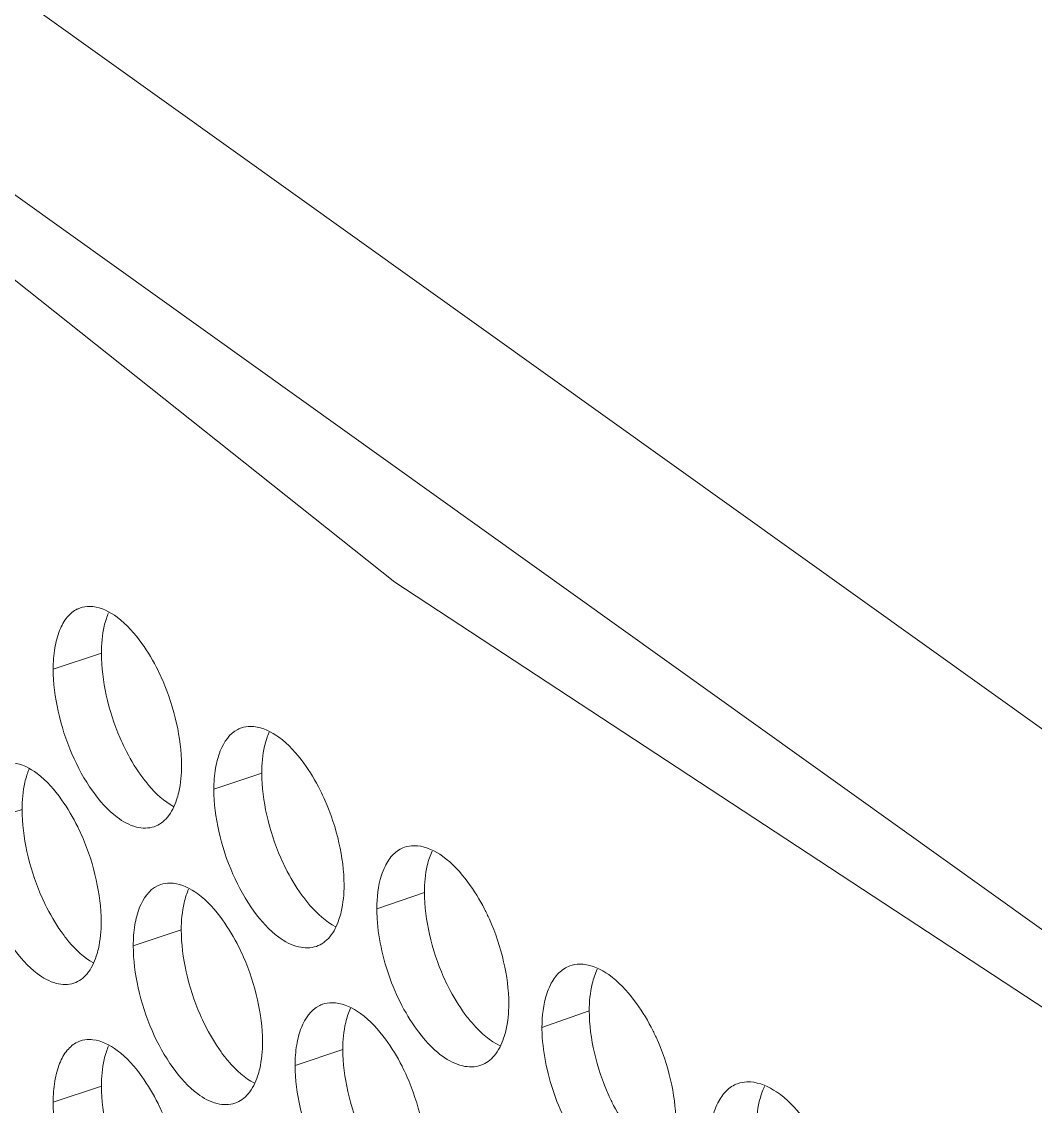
# Model space of a CAD drawing. Header units: millimetres. Extents: x 1177 to 4147, y 93 to 2194.
# Drawn here: x 2510.86 to 2529.28, y 1069.65 to 1089.37 of the extents above; entities that cross this region are included whole.
import ezdxf

# ---------------------------------------------------------------- set-up
doc = ezdxf.new("R2010")
doc.units = ezdxf.units.MM
doc.header["$LTSCALE"] = 0.1
doc.layers.get('0').update_dxf_attribs({"lineweight": 13})
doc.layers.add('标注', color=251, linetype='Continuous', lineweight=9)

# ---------------------------------------------------------------- blocks, each defined once
blk = doc.blocks.new('02')
for points in [[(4330.189, 1169.281), (4354.934, 1148.916), (4386.013, 1126.683), (4424.659, 1102.91)], [(4327.576, 1163.343), (4365.76, 1132.96), (4409.242, 1104.407)], [(4330.641, 1163.42), (4352.417, 1145.502), (4383.613, 1123.186), (4422.405, 1099.322)]]:
    blk.add_lwpolyline(points)
at = {"layer": '标注'}
for p, q in [((4358.144, 1131.114), (4356.893, 1130.701)), ((4362.307, 1127.998), (4361.064, 1127.579)), ((4356.084, 1127.055), (4354.829, 1126.644)), ((4366.53, 1124.901), (4365.294, 1124.476)), ((4360.218, 1123.929), (4358.971, 1123.512)), ((4370.81, 1121.825), (4369.582, 1121.394)), ((4364.411, 1120.822), (4363.172, 1120.4)), ((4358.144, 1119.864), (4356.893, 1119.451))]:
    blk.add_line(p, q, dxfattribs=at)
for centre, radius, start, end in [((4357.817, 1131.639), 0.689, 108.3587, 115.3644), ((4362.005, 1128.502), 0.708, 108.7111, 116.4326), ((4359.904, 1124.443), 0.699, 108.5345, 115.9025), ((4364.121, 1121.316), 0.718, 108.8885, 116.9547), ((4357.817, 1120.389), 0.689, 108.3587, 115.3644)]:
    blk.add_arc(centre, radius, start, end, dxfattribs=at)
for points, knots in [([(4357.918, 1132.325), (4357.89, 1132.328), (4357.784, 1132.334), (4357.675, 1132.318), (4357.6, 1132.293)], [0, 0, 0, 0, 0.258817, 1, 1, 1, 1]), ([(4359.192, 1131.369), (4359.011, 1131.621), (4358.656, 1132.037), (4358.148, 1132.301), (4357.918, 1132.325)], [0, 0, 0, 0, 0.572892, 1, 1, 1, 1]), ([(4357.522, 1132.262), (4357.42, 1132.213), (4357.225, 1132.049), (4357.034, 1131.688), (4356.916, 1131.226), (4356.893, 1130.884), (4356.893, 1130.701)], [0, 0, 0, 0, 0.192296, 0.418401, 0.687759, 1, 1, 1, 1]), ([(4358.272, 1132.012), (4358.25, 1131.947), (4358.17, 1131.654), (4358.144, 1131.349), (4358.144, 1131.114)], [0, 0, 0, 0, 0.226721, 1, 1, 1, 1]), ([(4359.735, 1130.403), (4359.697, 1130.491), (4359.541, 1130.826), (4359.352, 1131.147), (4359.192, 1131.369)], [0, 0, 0, 0, 0.259679, 1, 1, 1, 1]), ([(4358.144, 1131.114), (4358.144, 1130.748), (4358.244, 1129.993), (4358.474, 1129.269), (4358.629, 1128.911)], [0, 0, 0, 0, 0.484339, 1, 1, 1, 1]), ([(4356.893, 1130.701), (4356.893, 1130.335), (4356.993, 1129.579), (4357.336, 1128.501), (4357.852, 1127.559), (4358.306, 1127.037), (4358.554, 1126.851)], [0, 0, 0, 0, 0.255058, 0.526721, 0.783925, 1, 1, 1, 1]), ([(4360.225, 1128.201), (4360.225, 1128.567), (4360.123, 1129.322), (4359.891, 1130.046), (4359.735, 1130.403)], [0, 0, 0, 0, 0.484165, 1, 1, 1, 1]), ([(4362.104, 1129.207), (4362.076, 1129.21), (4361.966, 1129.216), (4361.855, 1129.199), (4361.778, 1129.173)], [0, 0, 0, 0, 0.258751, 1, 1, 1, 1]), ([(4363.396, 1128.258), (4363.212, 1128.51), (4362.851, 1128.924), (4362.336, 1129.185), (4362.104, 1129.207)], [0, 0, 0, 0, 0.571465, 1, 1, 1, 1]), ([(4358.629, 1128.911), (4358.667, 1128.823), (4358.821, 1128.487), (4359.009, 1128.167), (4359.168, 1127.944)], [0, 0, 0, 0, 0.259789, 1, 1, 1, 1]), ([(4361.689, 1129.136), (4361.473, 1129.029), (4361.227, 1128.659), (4361.089, 1128.101), (4361.064, 1127.76), (4361.064, 1127.579)], [0, 0, 0, 0, 0.41671, 0.687379, 1, 1, 1, 1]), ([(4362.437, 1128.896), (4362.415, 1128.831), (4362.334, 1128.538), (4362.307, 1128.233), (4362.307, 1127.998)], [0, 0, 0, 0, 0.227, 1, 1, 1, 1]), ([(4357.112, 1127.307), (4356.932, 1127.56), (4356.581, 1127.975), (4356.076, 1128.241), (4355.847, 1128.266)], [0, 0, 0, 0, 0.573616, 1, 1, 1, 1]), ([(4360.096, 1127.304), (4360.118, 1127.369), (4360.198, 1127.662), (4360.225, 1127.967), (4360.225, 1128.201)], [0, 0, 0, 0, 0.226935, 1, 1, 1, 1]), ([(4363.947, 1127.294), (4363.908, 1127.382), (4363.749, 1127.717), (4363.558, 1128.037), (4363.396, 1128.258)], [0, 0, 0, 0, 0.2595, 1, 1, 1, 1]), ([(4356.211, 1127.952), (4356.189, 1127.887), (4356.11, 1127.594), (4356.084, 1127.289), (4356.084, 1127.055)], [0, 0, 0, 0, 0.226582, 1, 1, 1, 1]), ([(4359.168, 1127.944), (4359.233, 1127.854), (4359.473, 1127.542), (4359.769, 1127.262), (4360.019, 1127.128)], [0, 0, 0, 0, 0.282708, 1, 1, 1, 1]), ([(4362.307, 1127.998), (4362.307, 1127.632), (4362.409, 1126.877), (4362.643, 1126.154), (4362.799, 1125.797)], [0, 0, 0, 0, 0.484262, 1, 1, 1, 1]), ([(4361.064, 1127.579), (4361.064, 1127.213), (4361.166, 1126.457), (4361.515, 1125.38), (4362.038, 1124.441), (4362.498, 1123.921), (4362.749, 1123.737)], [0, 0, 0, 0, 0.254669, 0.526003, 0.783257, 1, 1, 1, 1]), ([(4357.651, 1126.34), (4357.613, 1126.428), (4357.458, 1126.763), (4357.271, 1127.084), (4357.112, 1127.307)], [0, 0, 0, 0, 0.259768, 1, 1, 1, 1]), ([(4359.513, 1126.607), (4359.646, 1126.652), (4359.909, 1126.852), (4360.042, 1127.142), (4360.096, 1127.304)], [0, 0, 0, 0, 0.451001, 1, 1, 1, 1]), ([(4364.444, 1125.095), (4364.444, 1125.461), (4364.34, 1126.216), (4364.104, 1126.938), (4363.947, 1127.294)], [0, 0, 0, 0, 0.484088, 1, 1, 1, 1]), ([(4356.084, 1127.055), (4356.084, 1126.689), (4356.183, 1125.933), (4356.412, 1125.208), (4356.565, 1124.85)], [0, 0, 0, 0, 0.484378, 1, 1, 1, 1]), ([(4354.829, 1126.644), (4354.829, 1126.278), (4354.929, 1125.522), (4355.269, 1124.444), (4355.781, 1123.501), (4356.232, 1122.978), (4356.479, 1122.791)], [0, 0, 0, 0, 0.255252, 0.52708, 0.784259, 1, 1, 1, 1]), ([(4358.554, 1126.851), (4358.704, 1126.739), (4359.007, 1126.566), (4359.369, 1126.559), (4359.513, 1126.607)], [0, 0, 0, 0, 0.551276, 1, 1, 1, 1]), ([(4358.138, 1124.137), (4358.138, 1124.503), (4358.037, 1125.258), (4357.806, 1125.982), (4357.651, 1126.34)], [0, 0, 0, 0, 0.484204, 1, 1, 1, 1]), ([(4366.013, 1126.072), (4365.907, 1126.036), (4365.697, 1125.898), (4365.563, 1125.69), (4365.507, 1125.575)], [0, 0, 0, 0, 0.466707, 1, 1, 1, 1]), ([(4366.348, 1126.11), (4366.319, 1126.113), (4366.207, 1126.118), (4366.092, 1126.1), (4366.013, 1126.072)], [0, 0, 0, 0, 0.258691, 1, 1, 1, 1]), ([(4367.658, 1125.167), (4367.471, 1125.418), (4367.104, 1125.832), (4366.583, 1126.088), (4366.348, 1126.11)], [0, 0, 0, 0, 0.570063, 1, 1, 1, 1]), ([(4362.799, 1125.797), (4362.838, 1125.709), (4362.995, 1125.374), (4363.185, 1125.054), (4363.346, 1124.833)], [0, 0, 0, 0, 0.259611, 1, 1, 1, 1]), ([(4366.661, 1125.8), (4366.639, 1125.735), (4366.557, 1125.442), (4366.53, 1125.136), (4366.53, 1124.901)], [0, 0, 0, 0, 0.22728, 1, 1, 1, 1]), ([(4365.507, 1125.575), (4365.471, 1125.501), (4365.335, 1125.15), (4365.294, 1124.769), (4365.294, 1124.476)], [0, 0, 0, 0, 0.219714, 1, 1, 1, 1]), ([(4359.598, 1125.072), (4359.381, 1124.966), (4359.133, 1124.596), (4358.996, 1124.037), (4358.971, 1123.694), (4358.971, 1123.512)], [0, 0, 0, 0, 0.415426, 0.686428, 1, 1, 1, 1]), ([(4360.004, 1125.139), (4359.976, 1125.142), (4359.867, 1125.147), (4359.758, 1125.131), (4359.681, 1125.106)], [0, 0, 0, 0, 0.258783, 1, 1, 1, 1]), ([(4361.287, 1124.186), (4361.104, 1124.438), (4360.746, 1124.853), (4360.235, 1125.115), (4360.004, 1125.139)], [0, 0, 0, 0, 0.572175, 1, 1, 1, 1]), ([(4364.312, 1124.197), (4364.334, 1124.262), (4364.416, 1124.555), (4364.444, 1124.861), (4364.444, 1125.095)], [0, 0, 0, 0, 0.227216, 1, 1, 1, 1]), ([(4368.216, 1124.205), (4368.177, 1124.293), (4368.016, 1124.627), (4367.822, 1124.946), (4367.658, 1125.167)], [0, 0, 0, 0, 0.259321, 1, 1, 1, 1]), ([(4356.565, 1124.85), (4356.603, 1124.762), (4356.757, 1124.426), (4356.943, 1124.105), (4357.101, 1123.882)], [0, 0, 0, 0, 0.259878, 1, 1, 1, 1]), ([(4360.347, 1124.827), (4360.325, 1124.762), (4360.245, 1124.469), (4360.218, 1124.163), (4360.218, 1123.929)], [0, 0, 0, 0, 0.22686, 1, 1, 1, 1]), ([(4363.346, 1124.833), (4363.413, 1124.74), (4363.663, 1124.424), (4363.971, 1124.141), (4364.229, 1124.01)], [0, 0, 0, 0, 0.283164, 1, 1, 1, 1]), ([(4366.53, 1124.901), (4366.53, 1124.536), (4366.633, 1123.78), (4366.87, 1123.058), (4367.028, 1122.702)], [0, 0, 0, 0, 0.484186, 1, 1, 1, 1]), ([(4365.294, 1124.476), (4365.294, 1124.389), (4365.307, 1124.023), (4365.364, 1123.659), (4365.426, 1123.387)], [0, 0, 0, 0, 0.237501, 1, 1, 1, 1]), ([(4358.009, 1123.24), (4358.031, 1123.305), (4358.111, 1123.597), (4358.138, 1123.903), (4358.138, 1124.137)], [0, 0, 0, 0, 0.226796, 1, 1, 1, 1]), ([(4361.834, 1123.221), (4361.795, 1123.309), (4361.638, 1123.644), (4361.447, 1123.964), (4361.287, 1124.186)], [0, 0, 0, 0, 0.259589, 1, 1, 1, 1]), ([(4363.726, 1123.499), (4363.86, 1123.545), (4364.123, 1123.745), (4364.258, 1124.035), (4364.312, 1124.197)], [0, 0, 0, 0, 0.452702, 1, 1, 1, 1]), ([(4368.72, 1122.009), (4368.72, 1122.374), (4368.616, 1123.129), (4368.376, 1123.85), (4368.216, 1124.205)], [0, 0, 0, 0, 0.484011, 1, 1, 1, 1]), ([(4357.101, 1123.882), (4357.164, 1123.793), (4357.401, 1123.484), (4357.691, 1123.205), (4357.935, 1123.07)], [0, 0, 0, 0, 0.282461, 1, 1, 1, 1]), ([(4360.218, 1123.929), (4360.218, 1123.563), (4360.319, 1122.807), (4360.551, 1122.084), (4360.707, 1121.726)], [0, 0, 0, 0, 0.484301, 1, 1, 1, 1]), ([(4362.749, 1123.737), (4362.902, 1123.625), (4363.212, 1123.453), (4363.579, 1123.449), (4363.726, 1123.499)], [0, 0, 0, 0, 0.550215, 1, 1, 1, 1]), ([(4358.971, 1123.512), (4358.971, 1123.146), (4359.072, 1122.39), (4359.418, 1121.313), (4359.938, 1120.373), (4360.395, 1119.852), (4360.644, 1119.667)], [0, 0, 0, 0, 0.254863, 0.526363, 0.783591, 1, 1, 1, 1]), ([(4365.426, 1123.387), (4365.554, 1122.823), (4365.859, 1122.017), (4366.464, 1121.129), (4366.817, 1120.776), (4367.003, 1120.643)], [0, 0, 0, 0, 0.539686, 0.787091, 1, 1, 1, 1]), ([(4357.429, 1122.544), (4357.562, 1122.588), (4357.824, 1122.788), (4357.956, 1123.078), (4358.009, 1123.24)], [0, 0, 0, 0, 0.450132, 1, 1, 1, 1]), ([(4362.327, 1121.021), (4362.327, 1121.386), (4362.225, 1122.142), (4361.99, 1122.864), (4361.834, 1123.221)], [0, 0, 0, 0, 0.484127, 1, 1, 1, 1]), ([(4370.307, 1122.992), (4370.2, 1122.954), (4369.991, 1122.818), (4369.857, 1122.611), (4369.8, 1122.497)], [0, 0, 0, 0, 0.468263, 1, 1, 1, 1]), ([(4370.651, 1123.033), (4370.621, 1123.035), (4370.505, 1123.04), (4370.388, 1123.02), (4370.307, 1122.992)], [0, 0, 0, 0, 0.258637, 1, 1, 1, 1]), ([(4371.978, 1122.095), (4371.789, 1122.346), (4371.414, 1122.76), (4370.888, 1123.012), (4370.651, 1123.033)], [0, 0, 0, 0, 0.568686, 1, 1, 1, 1]), ([(4356.479, 1122.791), (4356.627, 1122.679), (4356.927, 1122.505), (4357.286, 1122.497), (4357.429, 1122.544)], [0, 0, 0, 0, 0.551821, 1, 1, 1, 1]), ([(4367.028, 1122.702), (4367.067, 1122.615), (4367.227, 1122.28), (4367.419, 1121.962), (4367.582, 1121.741)], [0, 0, 0, 0, 0.259432, 1, 1, 1, 1]), ([(4370.943, 1122.724), (4370.921, 1122.659), (4370.838, 1122.366), (4370.81, 1122.06), (4370.81, 1121.825)], [0, 0, 0, 0, 0.227562, 1, 1, 1, 1]), ([(4369.8, 1122.497), (4369.763, 1122.422), (4369.624, 1122.071), (4369.582, 1121.687), (4369.582, 1121.394)], [0, 0, 0, 0, 0.220019, 1, 1, 1, 1]), ([(4363.795, 1121.956), (4363.579, 1121.846), (4363.334, 1121.477), (4363.197, 1120.92), (4363.172, 1120.58), (4363.172, 1120.4)], [0, 0, 0, 0, 0.417976, 0.688317, 1, 1, 1, 1]), ([(4364.219, 1122.031), (4364.19, 1122.034), (4364.079, 1122.039), (4363.966, 1122.022), (4363.888, 1121.995)], [0, 0, 0, 0, 0.25872, 1, 1, 1, 1]), ([(4365.52, 1121.085), (4365.334, 1121.336), (4364.97, 1121.751), (4364.453, 1122.009), (4364.219, 1122.031)], [0, 0, 0, 0, 0.570761, 1, 1, 1, 1]), ([(4368.587, 1121.11), (4368.61, 1121.175), (4368.692, 1121.468), (4368.72, 1121.774), (4368.72, 1122.009)], [0, 0, 0, 0, 0.227498, 1, 1, 1, 1]), ([(4372.544, 1121.137), (4372.504, 1121.224), (4372.341, 1121.558), (4372.144, 1121.876), (4371.978, 1122.095)], [0, 0, 0, 0, 0.259142, 1, 1, 1, 1]), ([(4360.707, 1121.726), (4360.745, 1121.638), (4360.901, 1121.303), (4361.09, 1120.983), (4361.249, 1120.761)], [0, 0, 0, 0, 0.2597, 1, 1, 1, 1]), ([(4364.542, 1121.721), (4364.52, 1121.656), (4364.438, 1121.363), (4364.411, 1121.057), (4364.411, 1120.822)], [0, 0, 0, 0, 0.22714, 1, 1, 1, 1]), ([(4367.582, 1121.741), (4367.652, 1121.647), (4367.911, 1121.326), (4368.231, 1121.04), (4368.498, 1120.913)], [0, 0, 0, 0, 0.283571, 1, 1, 1, 1]), ([(4370.81, 1121.825), (4370.81, 1121.459), (4370.914, 1120.704), (4371.155, 1119.983), (4371.315, 1119.628)], [0, 0, 0, 0, 0.484109, 1, 1, 1, 1]), ([(4369.582, 1121.394), (4369.582, 1121.307), (4369.595, 1120.941), (4369.653, 1120.577), (4369.716, 1120.305)], [0, 0, 0, 0, 0.237546, 1, 1, 1, 1]), ([(4357.522, 1121.012), (4357.42, 1120.963), (4357.225, 1120.799), (4357.034, 1120.438), (4356.916, 1119.976), (4356.893, 1119.634), (4356.893, 1119.451)], [0, 0, 0, 0, 0.192296, 0.418401, 0.687759, 1, 1, 1, 1]), ([(4357.918, 1121.075), (4357.89, 1121.078), (4357.784, 1121.084), (4357.675, 1121.068), (4357.6, 1121.043)], [0, 0, 0, 0, 0.258817, 1, 1, 1, 1]), ([(4359.192, 1120.119), (4359.011, 1120.371), (4358.656, 1120.787), (4358.148, 1121.051), (4357.918, 1121.075)], [0, 0, 0, 0, 0.572892, 1, 1, 1, 1]), ([(4362.197, 1120.123), (4362.219, 1120.188), (4362.3, 1120.481), (4362.327, 1120.786), (4362.327, 1121.021)], [0, 0, 0, 0, 0.227075, 1, 1, 1, 1]), ([(4366.074, 1120.122), (4366.035, 1120.21), (4365.876, 1120.545), (4365.683, 1120.864), (4365.52, 1121.085)], [0, 0, 0, 0, 0.25941, 1, 1, 1, 1]), ([(4367.997, 1120.411), (4368.131, 1120.458), (4368.395, 1120.658), (4368.532, 1120.948), (4368.587, 1121.11)], [0, 0, 0, 0, 0.454353, 1, 1, 1, 1]), ([(4373.055, 1118.942), (4373.055, 1119.308), (4372.949, 1120.062), (4372.706, 1120.782), (4372.544, 1121.137)], [0, 0, 0, 0, 0.483934, 1, 1, 1, 1]), ([(4358.272, 1120.762), (4358.25, 1120.697), (4358.17, 1120.404), (4358.144, 1120.099), (4358.144, 1119.864)], [0, 0, 0, 0, 0.226721, 1, 1, 1, 1]), ([(4361.249, 1120.761), (4361.316, 1120.67), (4361.561, 1120.356), (4361.863, 1120.074), (4362.117, 1119.942)], [0, 0, 0, 0, 0.282942, 1, 1, 1, 1]), ([(4364.411, 1120.822), (4364.411, 1120.456), (4364.514, 1119.701), (4364.749, 1118.978), (4364.907, 1118.622)], [0, 0, 0, 0, 0.484224, 1, 1, 1, 1]), ([(4367.003, 1120.643), (4367.159, 1120.53), (4367.475, 1120.359), (4367.848, 1120.359), (4367.997, 1120.411)], [0, 0, 0, 0, 0.549192, 1, 1, 1, 1]), ([(4363.172, 1120.4), (4363.172, 1120.034), (4363.275, 1119.278), (4363.626, 1118.202), (4364.153, 1117.264), (4364.616, 1116.746), (4364.869, 1116.562)], [0, 0, 0, 0, 0.254475, 0.525644, 0.782923, 1, 1, 1, 1]), ([(4369.716, 1120.305), (4369.845, 1119.741), (4370.155, 1118.936), (4370.769, 1118.052), (4371.126, 1117.701), (4371.314, 1117.568)], [0, 0, 0, 0, 0.53889, 0.786432, 1, 1, 1, 1]), ([(4359.735, 1119.153), (4359.697, 1119.241), (4359.541, 1119.576), (4359.352, 1119.897), (4359.192, 1120.119)], [0, 0, 0, 0, 0.259679, 1, 1, 1, 1]), ([(4361.612, 1119.426), (4361.746, 1119.471), (4362.008, 1119.671), (4362.143, 1119.961), (4362.197, 1120.123)], [0, 0, 0, 0, 0.451858, 1, 1, 1, 1]), ([(4366.575, 1117.924), (4366.575, 1118.29), (4366.471, 1119.045), (4366.233, 1119.766), (4366.074, 1120.122)], [0, 0, 0, 0, 0.484049, 1, 1, 1, 1]), ([(4374.658, 1119.932), (4374.552, 1119.893), (4374.343, 1119.757), (4374.208, 1119.552), (4374.15, 1119.438)], [0, 0, 0, 0, 0.469738, 1, 1, 1, 1]), ([(4374.992, 1119.977), (4374.963, 1119.979), (4374.85, 1119.98), (4374.737, 1119.96), (4374.658, 1119.932)], [0, 0, 0, 0, 0.257824, 1, 1, 1, 1]), ([(4376.356, 1119.045), (4376.161, 1119.298), (4375.776, 1119.716), (4375.235, 1119.962), (4374.992, 1119.977)], [0, 0, 0, 0, 0.568444, 1, 1, 1, 1]), ([(4358.144, 1119.864), (4358.144, 1119.498), (4358.244, 1118.743), (4358.474, 1118.019), (4358.629, 1117.661)], [0, 0, 0, 0, 0.484339, 1, 1, 1, 1]), ([(4360.644, 1119.667), (4360.796, 1119.554), (4361.102, 1119.382), (4361.467, 1119.377), (4361.612, 1119.426)], [0, 0, 0, 0, 0.550741, 1, 1, 1, 1]), ([(4371.315, 1119.628), (4371.355, 1119.541), (4371.516, 1119.207), (4371.712, 1118.889), (4371.877, 1118.67)], [0, 0, 0, 0, 0.259253, 1, 1, 1, 1]), ([(4375.283, 1119.669), (4375.26, 1119.603), (4375.176, 1119.31), (4375.148, 1119.003), (4375.148, 1118.768)], [0, 0, 0, 0, 0.227846, 1, 1, 1, 1]), ([(4356.893, 1119.451), (4356.893, 1119.085), (4356.993, 1118.329), (4357.336, 1117.251), (4357.852, 1116.309), (4358.306, 1115.787), (4358.554, 1115.601)], [0, 0, 0, 0, 0.255058, 0.526721, 0.783925, 1, 1, 1, 1]), ([(4374.15, 1119.438), (4374.113, 1119.364), (4373.971, 1119.012), (4373.928, 1118.626), (4373.928, 1118.332)], [0, 0, 0, 0, 0.220347, 1, 1, 1, 1])]:
    blk.add_open_spline(points, degree=3, knots=knots, dxfattribs=at)
for points in [[(4358.33, 1132.166), (4358.308, 1132.116), (4358.289, 1132.064), (4358.272, 1132.012)], [(4362.501, 1129.061), (4362.477, 1129.007), (4362.456, 1128.952), (4362.437, 1128.896)], [(4356.267, 1128.101), (4356.246, 1128.052), (4356.227, 1128.003), (4356.211, 1127.952)], [(4366.73, 1125.975), (4366.704, 1125.918), (4366.681, 1125.86), (4366.661, 1125.8)], [(4360.408, 1124.986), (4360.385, 1124.934), (4360.365, 1124.881), (4360.347, 1124.827)], [(4371.018, 1122.909), (4370.989, 1122.849), (4370.964, 1122.787), (4370.943, 1122.724)], [(4364.608, 1121.891), (4364.583, 1121.835), (4364.561, 1121.779), (4364.542, 1121.721)], [(4358.33, 1120.916), (4358.308, 1120.866), (4358.289, 1120.814), (4358.272, 1120.762)], [(4375.363, 1119.862), (4375.332, 1119.8), (4375.305, 1119.735), (4375.283, 1119.669)]]:
    blk.add_open_spline(points, degree=3, dxfattribs=at)

msp = doc.modelspace()

# ---------------------------------------------------------------- block references
at = {"xscale": 0.7, "yscale": 0.7, "zscale": 0.7}
msp.add_blockref('02', (-538.391, 286.112), dxfattribs=at)

doc.saveas('drawing.dxf')
